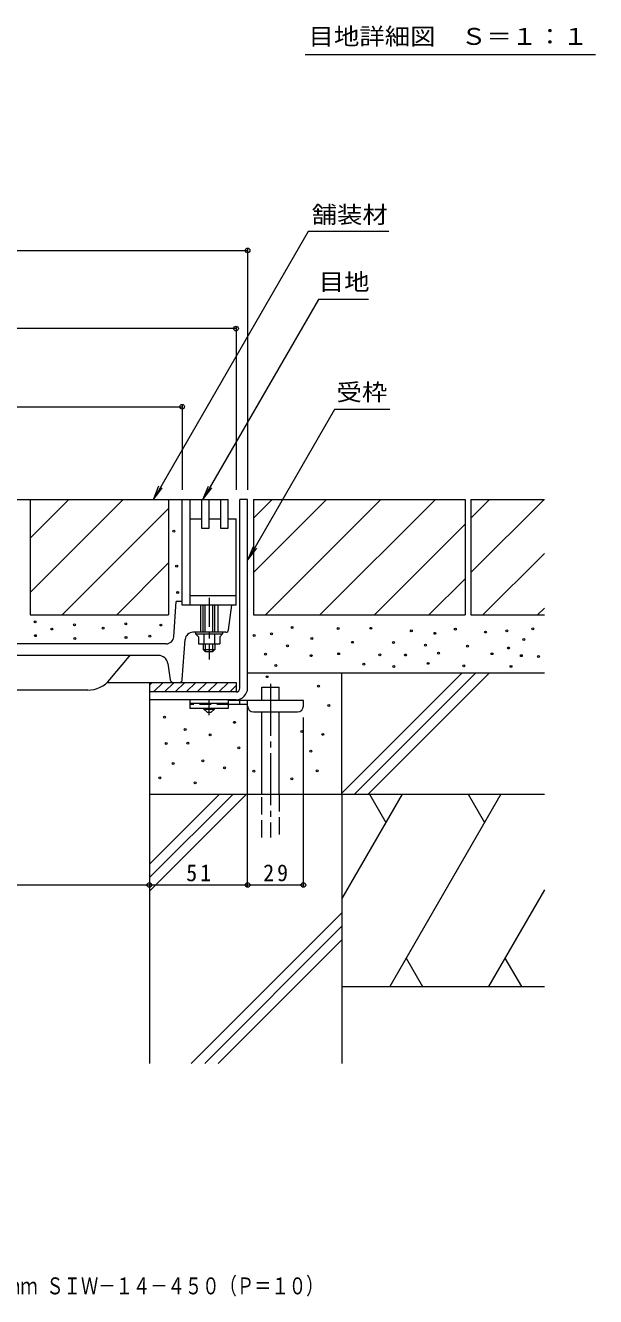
# Model space of a CAD drawing. Units: millimetres at full size, sheet at 1:3. Extents: x -962 to 1153, y -824 to 816.
# Drawn here: x 563 to 859, y -810 to -150 of the extents above; entities that cross this region are included whole.
import ezdxf
from ezdxf.enums import TextEntityAlignment as Align

# ---------------------------------------------------------------- set-up
doc = ezdxf.new("R2010")
doc.units = ezdxf.units.MM
doc.header["$LTSCALE"] = 3
doc.header["$PDMODE"] = 32
doc.header["$PDSIZE"] = 2.4
for name, pattern in [('CHAIN1', [8, 5, -1, 1, -1]), ('CHAIN2', [12, 9, -1, 1, -1]), ('DASHED2', [3, 2, -1]), ('DASHED3', [4, 3, -1])]:
    doc.linetypes.add(name, pattern=pattern)
for name, color, linetype, lineweight in [('0-1_躯体', 2, 'Continuous', 9), ('0-2_仕上', 3, 'Continuous', 9), ('0-4_その他', 2, 'Continuous', 9), ('0-5_寸法', 7, 'Continuous', 9), ('0-6_ハッチ', 6, 'Continuous', 5), ('0-9', 3, 'Continuous', 9), ('0-E', 7, 'Continuous', 9), ('A-5', 2, 'Continuous', 9), ('F-5_F-5ﾚｲﾔ', 2, 'Continuous', 9)]:
    doc.layers.add(name, color=color, linetype=linetype, lineweight=lineweight)
doc.styles.add('ＭＳ ゴシック', font='')
doc.styles.get('ＭＳ ゴシック').set_extended_font_data('MS Gothic')

msp = doc.modelspace()

# ---------------------------------------------------------------- linework, layer by layer
at = {"layer": '0-1_躯体'}
for p, q in [((677.995, -396.202), (673.995, -396.202)), ((673.995, -494.202), (673.995, -396.202)), ((677.995, -494.202), (677.995, -396.202)), ((626.995, -491.201), (671.995, -491.201)), ((626.995, -491.201), (626.995, -500.202)), ((628.462, -491.201), (626.995, -492.669)), ((634.119, -491.201), (629.119, -496.202)), ((639.776, -491.201), (634.776, -496.202)), ((645.433, -491.201), (640.432, -496.202)), ((651.089, -491.201), (646.089, -496.202)), ((656.746, -491.201), (651.746, -496.202)), ((662.403, -491.201), (657.403, -496.202)), ((668.06, -491.201), (663.06, -496.202)), ((671.995, -492.924), (668.717, -496.202)), ((671.995, -491.201), (671.995, -496.202)), ((671.995, -496.202), (626.995, -496.202)), ((672.026, -500.202), (626.995, -500.202))]:
    msp.add_line(p, q, dxfattribs=at)
for radius in [2, 6]:
    msp.add_arc((671.995, -494.202), radius, 270, 0, dxfattribs=at)
at = {"layer": '0-2_仕上'}
for p, q in [((643.995, -451.202), (643.995, -396.201)), ((647.995, -396.201), (647.995, -451.202)), ((653.995, -396.201), (653.995, -411.202)), ((657.994, -411.202), (657.994, -396.201)), ((663.995, -396.201), (663.995, -411.202)), ((667.994, -411.202), (667.994, -396.201)), ((647.995, -406.202), (653.995, -406.202)), ((657.994, -406.202), (663.995, -406.202)), ((667.994, -406.202), (671.994, -406.202)), ((671.994, -451.202), (671.994, -406.202)), ((653.995, -411.202), (657.994, -411.202)), ((663.995, -411.202), (667.994, -411.202)), ((671.994, -446.201), (647.995, -446.201)), ((639.673, -467.486), (640.979, -449.202)), ((643.995, -449.202), (640.979, -449.202)), ((671.994, -451.202), (643.995, -451.202)), ((653.495, -451.202), (653.495, -465.201)), ((654.995, -465.201), (654.995, -451.202)), ((655.995, -465.201), (655.995, -451.202)), ((659.995, -465.201), (659.995, -451.202)), ((660.994, -465.201), (660.994, -451.202)), ((662.495, -451.202), (662.495, -465.201)), ((668.159, -463.888), (669.745, -451.202)), ((666.67, -465.201), (649.576, -465.201)), ((650.995, -465.201), (650.995, -466.001)), ((650.995, -466.001), (664.995, -466.001)), ((650.995, -466.001), (652.47, -467.601)), ((655.232, -466.001), (655.232, -471.202)), ((660.757, -466.001), (660.757, -471.202)), ((664.995, -466.001), (663.52, -467.601)), ((663.52, -467.601), (663.52, -471.202)), ((664.995, -465.201), (664.995, -466.001)), ((635.683, -471.202), (168.306, -471.202)), ((644.094, -489.808), (645.586, -468.916)), ((654.995, -471.202), (654.995, -474.201)), ((654.995, -474.201), (660.994, -474.201)), ((654.995, -474.201), (655.995, -475.202)), ((655.995, -471.202), (655.995, -475.202)), ((655.995, -475.202), (659.995, -475.202)), ((659.995, -475.202), (659.995, -471.202)), ((659.995, -475.202), (660.994, -474.201)), ((660.994, -471.202), (660.994, -474.201)), ((631.658, -477.201), (502.479, -477.201)), ((606.492, -489.804), (616.545, -477.741)), ((636.608, -481.494), (637.811, -489.914)), ((605.167, -491.201), (639.282, -491.201)), ((639.296, -491.201), (642.598, -491.201)), ((594.969, -495.201), (209.02, -495.201))]:
    msp.add_line(p, q, dxfattribs=at)
at = {"layer": '0-2_仕上', "linetype": 'CHAIN1'}
msp.add_line((657.994, -447.379), (657.994, -479.397), dxfattribs=at)
at = {"layer": '0-2_仕上'}
for points in [[(155.995, -396.201), (647.995, -396.201), (667.994, -396.201)], [(652.47, -467.601), (652.47, -471.202), (663.52, -471.202)]]:
    msp.add_lwpolyline(points, dxfattribs=at)
for centre, radius, start, end in [((635.683, -467.202), 4, 270, 355.91434), ((649.576, -469.201), 4, 90, 175.91434), ((666.67, -463.702), 1.5, 270, 352.87521), ((617.697, -478.701), 1.5, 90, 140.19394), ((631.658, -482.202), 5, 8.13034, 90), ((594.969, -480.201), 15, 270, 320.19438), ((639.296, -489.702), 1.5, 188.1293, 270), ((642.598, -489.702), 1.5, 270, 355.91425)]:
    msp.add_arc(centre, radius, start, end, dxfattribs=at)
at = {"layer": '0-4_その他', "color": 7}
for p, q in [((125.995, -266.843), (677.995, -266.843)), ((677.995, -265.943), (677.995, -391.202)), ((671.995, -307.479), (131.995, -307.479)), ((671.995, -306.579), (671.995, -391.202)), ((159.995, -348.062), (643.995, -348.062)), ((643.995, -347.162), (643.995, -391.202)), ((677.995, -597.349), (677.995, -500.202)), ((706.995, -597.349), (706.995, -509.501)), ((176.995, -596.449), (626.995, -596.449)), ((626.995, -596.449), (677.995, -596.449)), ((677.995, -596.449), (706.995, -596.449))]:
    msp.add_line(p, q, dxfattribs=at)
for p in [(677.995, -266.843), (671.995, -307.479), (643.995, -348.062), (626.995, -596.449), (677.995, -596.449), (706.995, -596.449)]:
    msp.add_point(p, dxfattribs=at)
at = {"layer": '0-5_寸法'}
for p, q in [((709.398, -256.997), (629.06, -396.147)), ((751.323, -256.997), (709.398, -256.997)), ((714.823, -292.282), (654.824, -396.203)), ((740.824, -292.282), (714.823, -292.282)), ((723.223, -349.529), (678.197, -427.516)), ((751.82, -349.529), (723.223, -349.529)), ((629.06, -396.147), (631.93, -389.218)), ((654.824, -396.203), (657.694, -389.274)), ((629.06, -396.147), (633.626, -390.196)), ((654.824, -396.203), (659.39, -390.253)), ((678.197, -427.516), (681.067, -420.586)), ((678.197, -427.516), (682.762, -421.565))]:
    msp.add_line(p, q, dxfattribs=at)
at = {"layer": '0-6_ハッチ'}
for p, q in [((677.995, -486.202), (832.195, -486.202)), ((726.995, -549.202), (726.995, -486.202)), ((726.995, -548.764), (789.557, -486.202)), ((733.628, -549.202), (796.628, -486.202)), ((740.699, -549.202), (803.699, -486.202)), ((685.453, -500.701), (685.453, -493.701)), ((685.453, -493.701), (694.453, -493.701)), ((694.453, -500.701), (694.453, -493.701)), ((626.995, -500.202), (626.995, -689.202)), ((685.453, -549.202), (685.453, -506.501)), ((694.453, -549.202), (694.453, -506.501)), ((626.995, -585.582), (663.375, -549.202)), ((626.995, -592.653), (670.446, -549.202)), ((626.995, -599.724), (677.517, -549.202)), ((758.326, -549.202), (726.995, -603.469)), ((726.995, -549.202), (726.995, -689.202)), ((741.279, -549.202), (749.802, -563.965)), ((809.628, -549.202), (751.893, -649.202)), ((792.581, -549.202), (801.105, -563.965)), ((832.195, -598.973), (803.195, -649.202)), ((648.637, -689.202), (726.995, -610.844)), ((655.708, -689.202), (726.995, -617.915)), ((662.779, -689.202), (726.995, -624.986)), ((760.417, -634.438), (768.941, -649.202)), ((811.719, -634.438), (820.243, -649.202)), ((726.995, -649.202), (832.195, -649.202))]:
    msp.add_line(p, q, dxfattribs=at)
at = {"layer": '0-6_ハッチ', "linetype": 'CHAIN2'}
msp.add_line((689.953, -492.009), (689.953, -571.868), dxfattribs=at)
at = {"layer": '0-6_ハッチ', "linetype": 'DASHED3'}
for p, q in [((685.453, -571.868), (685.453, -549.202)), ((694.453, -549.202), (694.453, -571.868))]:
    msp.add_line(p, q, dxfattribs=at)
at = {"layer": '0-6_ハッチ'}
msp.add_lwpolyline([(626.995, -549.202), (726.995, -549.202), (832.195, -549.202)], dxfattribs=at)
at = {"layer": '0-9'}
for p, q in [((647.995, -500.202), (647.995, -504.702)), ((667.995, -500.202), (647.995, -500.202)), ((667.995, -500.202), (667.995, -504.702)), ((667.995, -502.202), (647.995, -502.202)), ((667.995, -504.702), (647.995, -504.702))]:
    msp.add_line(p, q, dxfattribs=at)
at = {"layer": '0-9', "color": 4, "linetype": 'CHAIN1'}
msp.add_line((657.995, -508.249), (657.995, -500.202), dxfattribs=at)
at = {"layer": '0-9', "color": 4}
for p, q in [((673.995, -502.701), (673.995, -500.701)), ((677.995, -503.501), (677.995, -500.701)), ((678, -502.701), (667.995, -502.701)), ((680.995, -506.501), (703.995, -506.501))]:
    msp.add_line(p, q, dxfattribs=at)
at = {"layer": '0-9', "linetype": 'DASHED2'}
msp.add_line((667.995, -502.702), (647.995, -502.702), dxfattribs=at)
at = {"layer": '0-9', "color": 2}
for p, q in [((655.245, -505.201), (655.245, -504.702)), ((655.245, -505.201), (656.995, -506.701)), ((655.245, -505.201), (660.745, -505.201)), ((656.995, -506.701), (658.994, -506.701)), ((658.994, -506.701), (660.745, -505.201)), ((660.745, -505.201), (660.745, -504.702))]:
    msp.add_line(p, q, dxfattribs=at)
at = {"layer": '0-9', "color": 4}
msp.add_lwpolyline([(706.995, -503.501), (706.995, -500.701), (667.995, -500.701)], dxfattribs=at)
for centre, start, end in [((680.995, -503.501), 180, 270), ((703.995, -503.501), 270, 0)]:
    msp.add_arc(centre, 3, start, end, dxfattribs=at)
at = {"layer": '0-E', "color": 2}
for p, q in [((565.025, -396.201), (636.995, -396.201)), ((565.025, -416.326), (585.149, -396.201)), ((565.025, -444.61), (613.434, -396.201)), ((581.718, -456.201), (636.995, -400.925)), ((636.995, -396.201), (636.995, -456.201)), ((680.995, -396.202), (680.995, -456.202)), ((680.995, -405.942), (690.735, -396.202)), ((680.995, -434.226), (719.019, -396.202)), ((680.995, -396.202), (790.995, -396.202)), ((687.303, -456.202), (747.303, -396.202)), ((715.588, -456.202), (775.588, -396.202)), ((790.995, -396.202), (790.995, -456.202)), ((793.995, -405.942), (803.735, -396.202)), ((793.995, -396.202), (793.995, -456.202)), ((793.995, -396.202), (832.195, -396.202)), ((793.995, -434.226), (832.019, -396.202)), ((743.872, -456.202), (790.995, -409.079)), ((800.303, -456.202), (832.195, -424.31)), ((610.002, -456.201), (636.995, -429.209)), ((772.156, -456.202), (790.995, -437.363)), ((828.588, -456.202), (832.195, -452.594)), ((680.995, -456.202), (790.995, -456.202)), ((793.995, -456.202), (832.195, -456.202))]:
    msp.add_line(p, q, dxfattribs=at)
msp.add_lwpolyline([(565.025, -396.201), (565.025, -456.201), (636.995, -456.201)], dxfattribs=at)
at = {"layer": '0-E'}
for centre in [(639.622, -412.639), (641.157, -430.892), (641.669, -444.539), (567.569, -459.791), (588.04, -461.289), (614.669, -460.79), (632.969, -461.428), (567.74, -466.956), (576.269, -463.507), (588.211, -468.454), (602.898, -463.007), (614.84, -467.955), (627.169, -467.228), (681.417, -466.842), (690.428, -466.071), (701.092, -462.677), (711.327, -468.477), (725.088, -463.246), (742.034, -463.132), (763.073, -464.497), (775.356, -465.748), (785.933, -463.587), (801.57, -465.065), (812.715, -464.497), (821.472, -468.932), (826.135, -463.473), (698.703, -472.23), (732.48, -470.411), (753.748, -470.524), (770.466, -471.889), (792.301, -472.458), (813.512, -473.368), (687.331, -476.524), (710.986, -477.348), (725.316, -476.325), (738.412, -481.791), (746.696, -476.893), (760.003, -477.007), (771.809, -481.347), (777.175, -475.983), (804.982, -476.325), (820.221, -477.348), (829.206, -477.803), (688.198, -488.261), (692.692, -482.519), (753.946, -483.011), (790.338, -482.678), (814.859, -482.9), (714.91, -493.254), (720.153, -503.24), (634.774, -509.231), (671.222, -511.977), (645.509, -515.722), (658.49, -518.468), (706.173, -516.721), (717.157, -518.218), (635.773, -522.962), (646.891, -522.801), (673.469, -525.208), (710.916, -526.956), (639.346, -533.342), (654.768, -532.01), (632.467, -540.776), (666.086, -535.561), (681.286, -537.336), (700.925, -541.33), (714.128, -537.114), (650.774, -543.439)]:
    msp.add_circle(centre, 0.5, dxfattribs=at)
at = {"layer": 'A-5', "color": 7}
msp.add_line((858.797, -165.32), (707.863, -165.32), dxfattribs=at)

# ---------------------------------------------------------------- texts
at = {"layer": '0-4_その他', "char_height": 8.798, "attachment_point": 7, "style": 'ＭＳ ゴシック'}
for s, insert in [('\\T1.27;\\W0.95;51', (646.12, -594.649)), ('\\T1.27;\\W0.95;29', (686.12, -594.649))]:
    msp.add_mtext(s, dxfattribs=dict(at, insert=insert))
at = {"layer": '0-5_寸法', "color": 2, "style": 'ＭＳ ゴシック', "width": 1.1}
for s, p in [('舗装材', (711.246, -255.321)), ('目地', (714.962, -290.274)), ('受枠', (724.225, -347.521))]:
    msp.add_text(s, height=8.798, dxfattribs=at).set_placement(p, align=Align.BOTTOM_LEFT)
at = {"layer": 'A-5', "style": 'ＭＳ ゴシック', "width": 1.1}
msp.add_text('目地詳細図\u3000Ｓ＝１：１', height=8.798, dxfattribs=at).set_placement((709.673, -162.741), align=Align.BOTTOM_LEFT)
at = {"layer": 'F-5_F-5ﾚｲﾔ', "style": 'ＭＳ ゴシック', "width": 0.75}
msp.add_text('ステンレス目地付\u3000鋳鉄製蓋\u3000集水桝用\u3000インターロッキングブロック用\u3000充填深さ７５ｍｍ ＳＩＷ－１４－４５０（Ｐ＝１０）', height=8.798, dxfattribs=at).set_placement((190.916, -811.723), align=Align.BOTTOM_LEFT)

doc.saveas('drawing.dxf')
